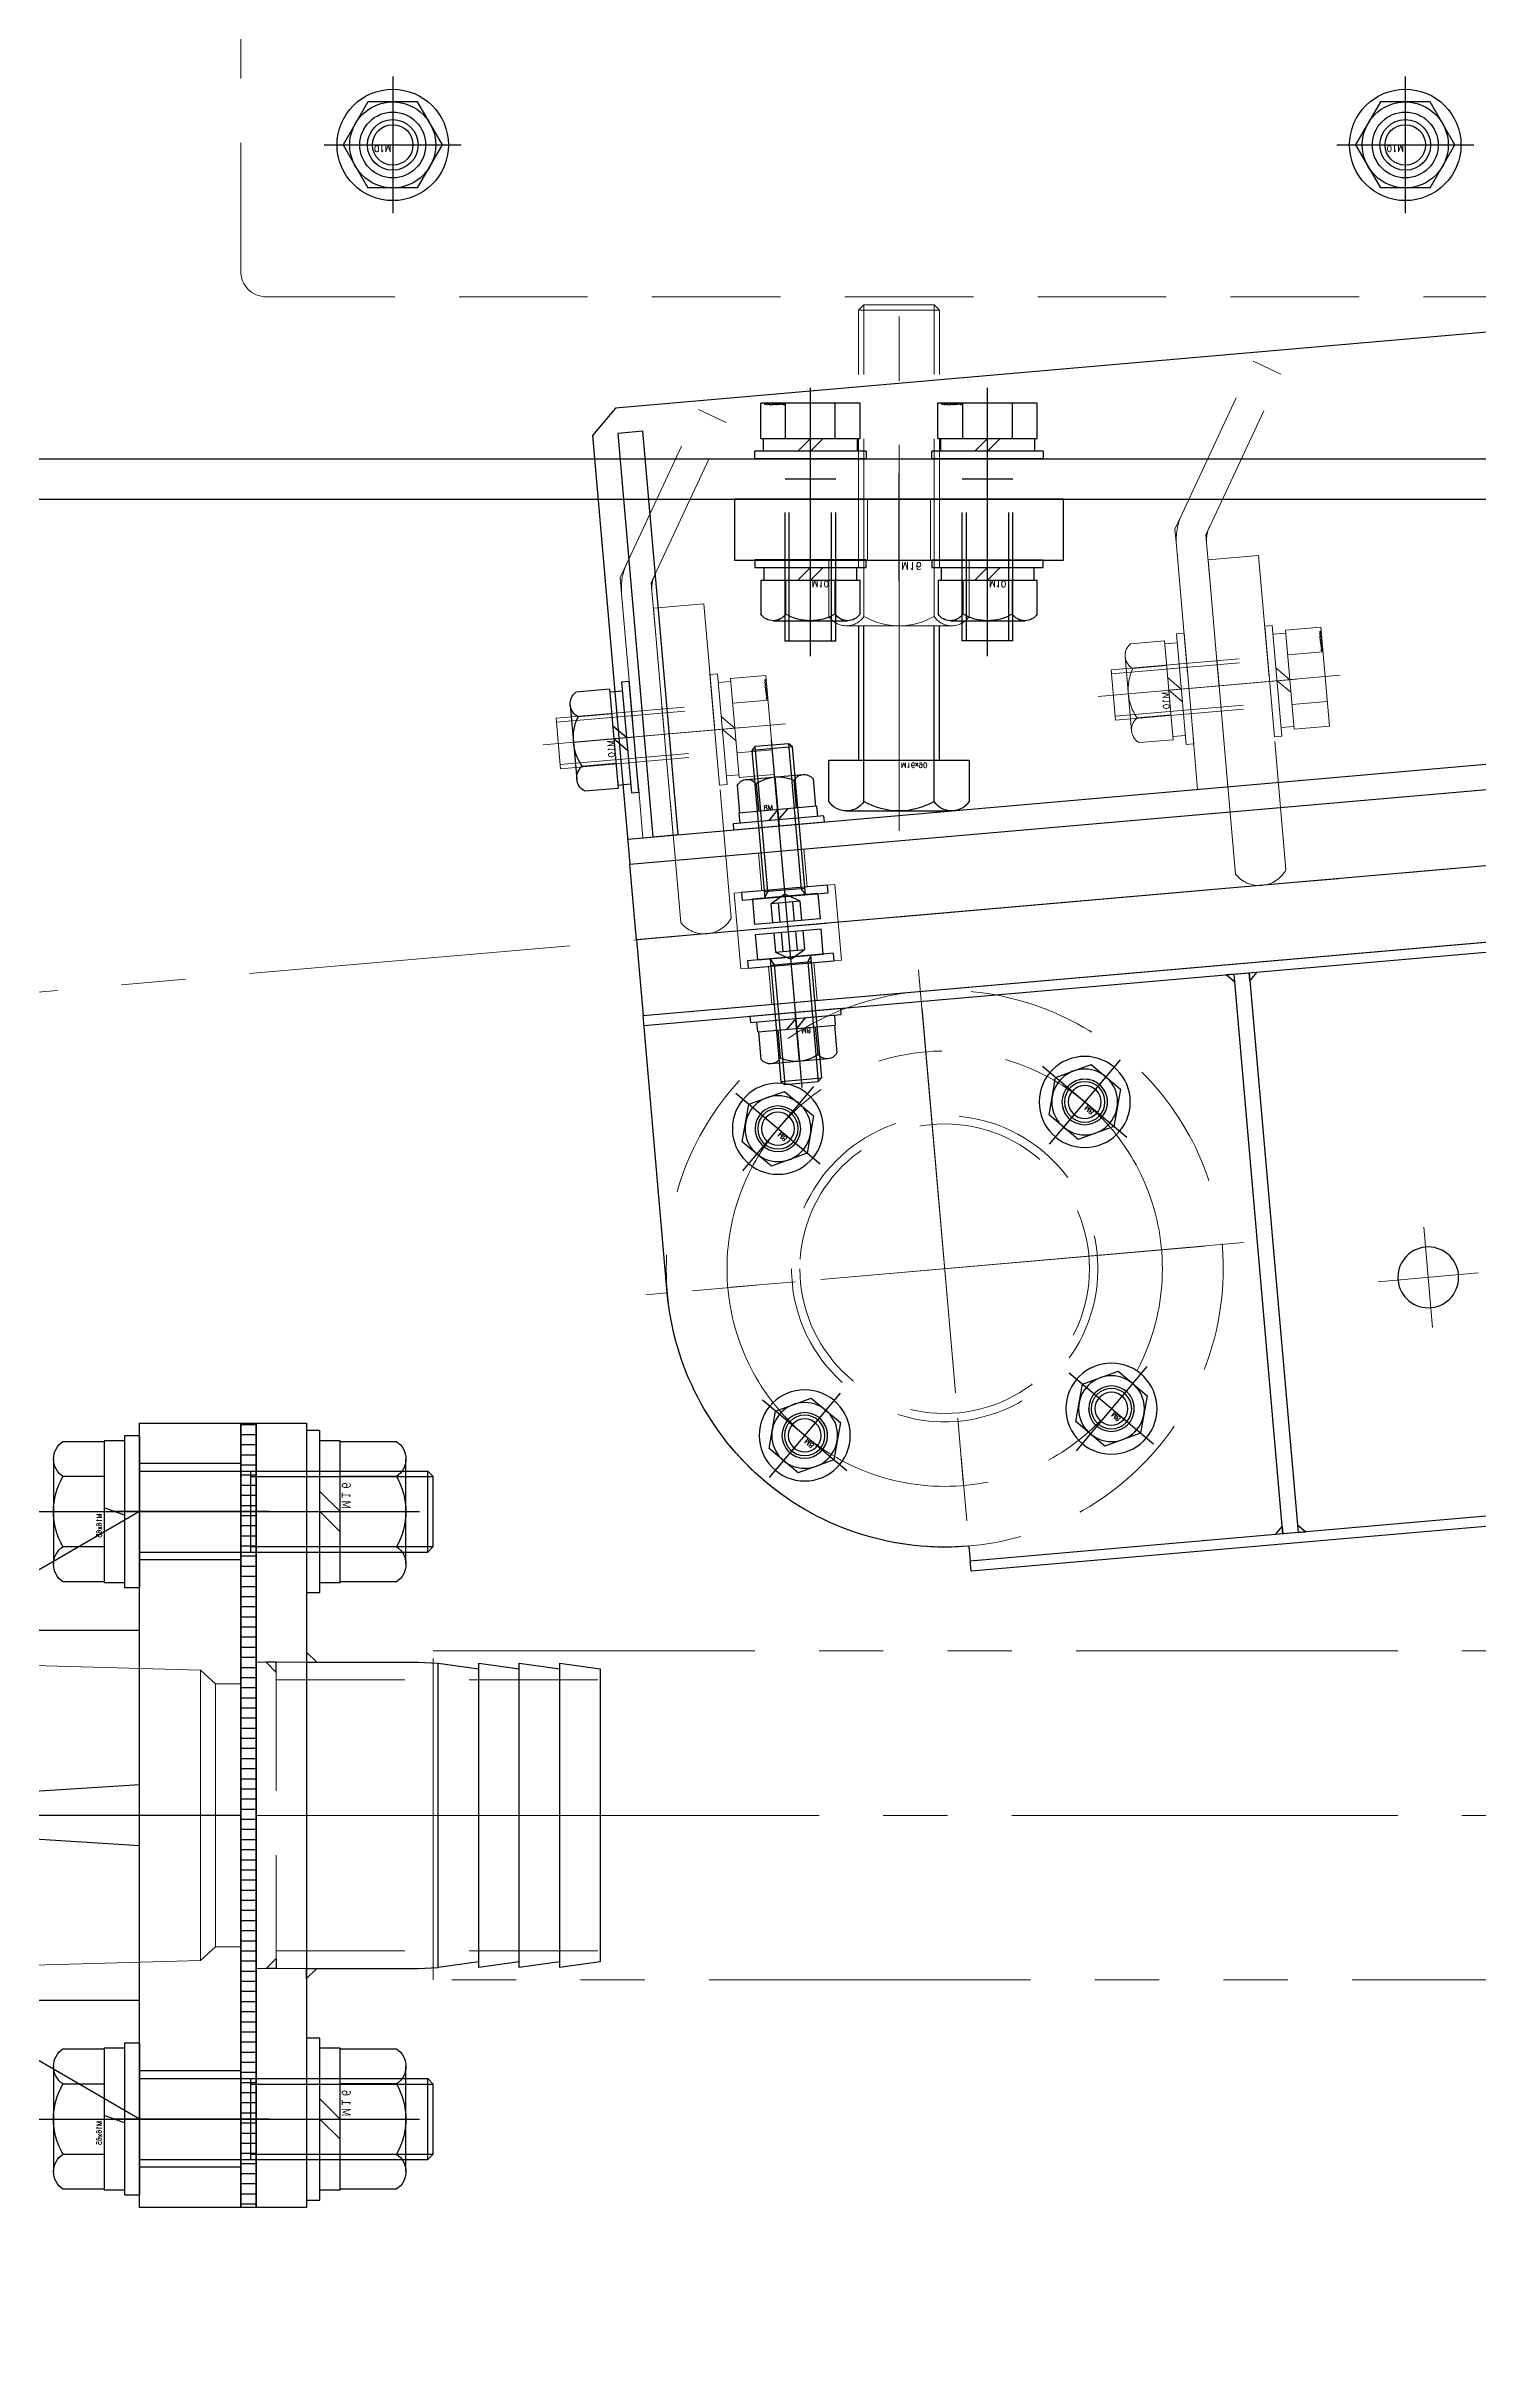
# Model space of a CAD drawing. Header units: millimetres. Extents: x -8731 to 85711, y -14522 to 31379.
# Drawn here: x 6672.2 to 6955.1, y 7393.4 to 7850.9 of the extents above; entities that cross this region are included whole.
import ezdxf
from ezdxf import colors
from ezdxf.entities.mleader import LeaderData, LeaderLine
from ezdxf.enums import TextEntityAlignment as Align
from ezdxf.math import Vec2, Vec3

# ---------------------------------------------------------------- set-up
doc = ezdxf.new("R2010")
doc.units = ezdxf.units.MM
doc.header["$LTSCALE"] = 4
for name, pattern in [('CENTER2', [28.575, 19.05, -3.175, 3.175, -3.175]), ('HIDDEN', [9.525, 6.35, -3.175]), ('PHANTOM2', [31.75, 15.875, -3.175, 3.175, -3.175, 3.175, -3.175])]:
    doc.linetypes.add(name, pattern=pattern)
for name, color, linetype, lineweight in [('04_HIDDEN', 2, 'HIDDEN', 13), ('05_CENTER', 4, 'CENTER2', 13), ('06_PHANTOM', 2, 'PHANTOM2', 13), ('08_DIM', 3, 'Continuous', 13)]:
    doc.layers.add(name, color=color, linetype=linetype, lineweight=lineweight)
doc.layers.add('10_DRAFT', color=8, linetype='Continuous', lineweight=0, plot=False)
doc.styles.add('KANJI0', font='txt.shx', dxfattribs={"width": 0.9, "height": 30, "bigfont": 'bigfont'})
doc.styles.add('KSS_TXT', font='txt.shx', dxfattribs={"bigfont": 'extfont2.shx'})
doc.styles.add('KSS_TXT_L', font='txt.shx', dxfattribs={"height": 9, "bigfont": 'extfont2.shx'})
doc.styles.get("Standard").update_dxf_attribs({"font": 'txt.shx', "bigfont": 'extfont2.shx'})

# ---------------------------------------------------------------- blocks, each defined once
blk = doc.blocks.new('A$C2A205131_1_1_1')
at = {"color": 0}
for p, q in [((1025, 18), (0, 18)), ((1030, 13), (1030, -176.27))]:
    blk.add_line(p, q, dxfattribs=at)
for centre in [(800, -12), (1000, -12)]:
    blk.add_circle(centre, 6.5, dxfattribs=at)
blk.add_arc((1025, 13), 5, 0, 90, dxfattribs=at)
at = {"layer": '05_CENTER'}
for p, q in [((800, -24.03), (800, 0.03)), ((1000, -24.03), (1000, 0.03)), ((812.03, -12), (787.97, -12)), ((1012.03, -12), (987.97, -12))]:
    blk.add_line(p, q, dxfattribs=at)
blk = doc.blocks.new('10b_2_1')
at = {"color": 0, "linetype": 'CENTER2'}
for p, q in [((0, -13.51), (0, 13.51)), ((13.51, 0), (-13.51, 0))]:
    blk.add_line(p, q, dxfattribs=at)
at = {"color": 0}
for p, q in [((-4.9, 8.49), (-9.8, 0)), ((-4.9, 8.49), (4.9, 8.49)), ((9.8, 0), (4.9, 8.49)), ((-9.8, 0), (-4.9, -8.49)), ((4.9, -8.49), (9.8, 0)), ((-4.9, -8.49), (4.9, -8.49))]:
    blk.add_line(p, q, dxfattribs=at)
for radius in [11, 8.49, 5, 4]:
    blk.add_circle((0, 0), radius, dxfattribs=at)
at = {"layer": '10_DRAFT', "style": 'KSS_TXT'}
blk.add_text('M10', height=1.25, dxfattribs=at).set_placement((0.26, 0.12))
blk = doc.blocks.new('A$C08C40B1A_1')
for p in [(-700, 0), (-500, 0)]:
    blk.add_blockref('10b_2_1', p)
at = {"layer": '04_HIDDEN'}
blk.add_blockref('A$C2A205131_1_1_1', (-1500, 12), dxfattribs=at)
blk = doc.blocks.new('A$C2B5B3F11_1_1_1')
at = {"color": 0}
blk.add_line((50, -192), (2550, -192), dxfattribs=at)
blk.add_lwpolyline([(50, -200), (2550, -200), (2550, -100), (50, -100)], close=True, dxfattribs=at)
for centre in [(1550, -130), (1750, -130)]:
    blk.add_circle(centre, 6.5, dxfattribs=at)
at = {"layer": '05_CENTER'}
for p, q in [((1550, -117.97), (1550, -142.03)), ((1750, -117.97), (1750, -142.03)), ((1537.97, -130), (1562.03, -130)), ((1737.97, -130), (1762.03, -130)), ((1632.5, -208.1), (1632.5, -183.9)), ((1667.5, -208.09), (1667.5, -183.9))]:
    blk.add_line(p, q, dxfattribs=at)
blk = doc.blocks.new('A$C630344D5_1_1_1')
at = {"color": 0}
blk.add_lwpolyline([(1160, 150.2), (280, 150.2, -0.037623), (275.52, 150.54), (28.38, 187.87, 1.096072), (6.32, -189.89), (309, -179.82, -0.030069), (312.61, -179.91), (1997.39, -326.79, 0.610481), (2025.81, -281.61), (1921.29, -105.09, -0.309422), (1923.51, -71.27), (2106.95, 162.34, 0.68117), (2034, 286.77), (1164.64, 150.56, -0.038872), (1160, 150.2)], format="xyb", dxfattribs=at)
blk = doc.blocks.new('A$C583B1D74_1_1_1')
at = {"color": 0}
for centre, radius in [((0, 0), 55), ((0, 43), 4.5), ((0, 0), 30.25), ((0, 0), 28.6), ((-43, 0), 4.5), ((43, 0), 4.5), ((0, -43), 4.5)]:
    blk.add_circle(centre, radius, dxfattribs=at)
at = {"layer": '05_CENTER'}
for p, q in [((0, 51.61), (0, 34.39)), ((41.88, -41.88), (-41.88, 41.88)), ((-41.88, -41.88), (41.88, 41.88)), ((51.61, 0), (34.39, 0)), ((-51.61, 0), (-34.39, 0)), ((0, -51.61), (0, -34.39))]:
    blk.add_line(p, q, dxfattribs=at)
blk.add_circle((0, 0), 43, dxfattribs=at)
blk = doc.blocks.new('A$C26F8307A_1_1_1')
at = {"color": 0}
blk.add_lwpolyline([(-650, 0), (50, 0), (50, -15), (-650, -15)], close=True, dxfattribs=at)
at = {"layer": '04_HIDDEN'}
for p, q in [((-624.5, -7.5), (-624.5, 0)), ((-615.5, -7.5), (-615.5, 0)), ((-630, -7.5), (-610, -7.5)), ((-630, -15), (-630, -7.5)), ((-610, -7.5), (-610, -15))]:
    blk.add_line(p, q, dxfattribs=at)
at = {"layer": '05_CENTER'}
blk.add_line((-620, -22.32), (-620, 6.98), dxfattribs=at)
blk = doc.blocks.new('A$C21297E54_1_1_1')
at = {"color": 0}
for p, q in [((520, 115), (-25, 115)), ((-25, 115), (-25, 113)), ((520, 113), (-25, 113)), ((-25, 110), (-25, 113)), ((-80, 55), (-80, 0)), ((-80, 2), (520, 2)), ((-80, 0), (520, 0))]:
    blk.add_line(p, q, dxfattribs=at)
at = {"color": 3}
for points in [[(37, 113), (35.5, 113), (35.5, 113), (37, 111.5)], [(40, 113), (41.5, 113), (41.5, 113), (40, 111.5)], [(37, 2), (35.5, 2), (35.5, 2), (37, 3.5)], [(40, 2), (41.5, 2), (41.5, 2), (40, 3.5)]]:
    blk.add_lwpolyline(points, close=True, dxfattribs=at)
at = {"color": 0}
blk.add_lwpolyline([(40, 113), (37, 113), (37, 2), (40, 2)], close=True, dxfattribs=at)
for centre, radius in [((-55.41, 85.41), 4.5), ((5.41, 85.41), 4.5), ((70, 65), 6), ((-55.41, 24.59), 4.5), ((5.41, 24.59), 4.5)]:
    blk.add_circle(centre, radius, dxfattribs=at)
blk.add_arc((-25, 55), 55, 90, 180.0003, dxfattribs=at)
at = {"layer": '05_CENTER'}
for p, q in [((-25, 3.39), (-25, 106.61)), ((-49.31, 79.31), (-61.5, 91.5)), ((-0.69, 79.31), (11.5, 91.5)), ((70, 55.07), (70, 74.93)), ((79.93, 65), (60.07, 65)), ((26.61, 55), (-76.61, 55)), ((-49.31, 30.69), (-61.5, 18.5)), ((-0.69, 30.69), (11.5, 18.5)), ((-50, -5.61), (-50, 7.61))]:
    blk.add_line(p, q, dxfattribs=at)
blk.add_circle((-25, 55), 43, dxfattribs=at)
blk = doc.blocks.new('8b_1_1_1')
at = {"color": 0, "linetype": 'CENTER2'}
for p, q in [((0, -10.87), (0, 10.87)), ((10.87, 0), (-10.87, 0))]:
    blk.add_line(p, q, dxfattribs=at)
at = {"color": 0}
for p, q in [((-3.75, 6.49), (-7.5, 0)), ((-3.75, 6.49), (-7.5, 0)), ((3.75, 6.49), (-3.75, 6.49)), ((3.75, 6.49), (-3.75, 6.49)), ((7.5, 0), (3.75, 6.49)), ((7.5, 0), (3.75, 6.49)), ((-7.5, 0), (-3.75, -6.49)), ((-7.5, 0), (-3.75, -6.49)), ((3.75, -6.49), (7.5, 0)), ((3.75, -6.49), (7.5, 0)), ((-3.75, -6.49), (3.75, -6.49)), ((-3.75, -6.49), (3.75, -6.49))]:
    blk.add_line(p, q, dxfattribs=at)
for radius in [9, 6.5, 4, 3.25]:
    blk.add_circle((0, 0), radius, dxfattribs=at)
at = {"layer": '10_DRAFT', "style": 'KSS_TXT'}
blk.add_text('M8', height=1, dxfattribs=at).set_placement((0.76, 0.14))
blk = doc.blocks.new('M8Nza_1_1_1')
at = {"color": 0}
for p, q in [((5.62, 9.7), (-5.63, 9.7)), ((-7.5, 8.69), (-7.5, 3.2)), ((-3.75, 3.2), (-3.75, 8.69)), ((3.75, 8.69), (3.75, 3.2)), ((7.5, 3.2), (7.5, 8.69)), ((-7.7, 3.2), (7.7, 3.2)), ((-7.7, 3.2), (-7.7, 1.2)), ((0, 1.2), (-2, 3.2)), ((0, 3.2), (2, 1.2)), ((7.7, 3.2), (7.7, 1.2))]:
    blk.add_line(p, q, dxfattribs=at)
at = {"color": 0, "linetype": 'CENTER2'}
blk.add_line((0, 9.7), (0, 0), dxfattribs=at)
at = {"color": 0}
blk.add_lwpolyline([(-9, 1.2), (9, 1.2), (9, 0), (-9, 0)], close=True, dxfattribs=at)
for centre, radius, start, end in [((-5.63, 7.45), 2.25, 33.626, 146.374), ((0, 2.2), 7.5, 60, 120), ((5.62, 7.45), 2.25, 33.626, 146.374)]:
    blk.add_arc(centre, radius, start, end, dxfattribs=at)
at = {"layer": '10_DRAFT', "style": 'KSS_TXT'}
blk.add_text('M8', height=1, dxfattribs=at).set_placement((0.87, 3.27))
blk = doc.blocks.new('CBS8-20b_1_1')
at = {"color": 0}
for p, q in [((0, 6.5), (-5, 6.5)), ((-5, 6.5), (-5, -6.5)), ((0, 6.5), (0, -6.5)), ((0, 4), (24.32, 4)), ((0.08, 4), (1.25, 3.32)), ((1.25, 4), (1.25, -4)), ((1.25, 3.32), (25, 3.32)), ((24.32, 4), (24.32, -4)), ((24.32, 4), (25, 3.32)), ((25, 3.32), (25, -3.32)), ((0, -4), (24.32, -4)), ((0.08, -4), (1.25, -3.32)), ((1.25, -3.32), (25, -3.32)), ((24.32, -4), (25, -3.32)), ((0, -6.5), (-5, -6.5))]:
    blk.add_line(p, q, dxfattribs=at)
at = {"color": 0, "linetype": 'CENTER2'}
blk.add_line((-6.47, 0), (25.92, 0), dxfattribs=at)
at = {"color": 0, "linetype": 'HIDDEN'}
for p, q in [((-5, 2.89), (-1.2, 2.89)), ((-5, 1.44), (-1.2, 1.44)), ((-1.2, 2.89), (-1.2, -2.89)), ((-1.2, 2.89), (0.47, 0)), ((0.47, 0), (-1.2, -2.89)), ((-5, -1.44), (-1.2, -1.44)), ((-5, -2.89), (-1.2, -2.89)), ((-0.37, -1.44), (-0.37, -1.44)), ((0.05, -0.72), (0.05, -0.72))]:
    blk.add_line(p, q, dxfattribs=at)
blk = doc.blocks.new('A$C2B9527C7_1_1')
at = {"color": 0}
blk.add_lwpolyline([(0, -8.5), (0, 8.5), (1.5, 8.5), (1.5, -8.5)], close=True, dxfattribs=at)
blk = doc.blocks.new('A$C2D9B734A_1_1')
at = {"color": 4}
for name in ['CBS8-20b_1_1', 'A$C2B9527C7_1_1']:
    blk.add_blockref(name, (-1.5, 0), dxfattribs=at)
blk = doc.blocks.new('A$C4B9B0C08_1_1')
for name, p in [('A$C21297E54_1_1_1', (-620, 15)), ('M8Nza_1_1_1', (-670, 17)), ('A$C26F8307A_1_1_1', (-50, 15))]:
    blk.add_blockref(name, p)
for name, p, rotation in [('8b_1_1_1', (-675.41, 100.41), 45.00000000000001), ('8b_1_1_1', (-614.59, 100.41), 45.00000000000001), ('8b_1_1_1', (-675.41, 39.59), 45.00000000000001), ('8b_1_1_1', (-614.59, 39.59), 45.00000000000001), ('A$C2D9B734A_1_1', (-670, 7.5), 90)]:
    blk.add_blockref(name, p, dxfattribs=dict(rotation=rotation))
at = {"layer": '04_HIDDEN', "rotation": 45.00000000000001}
blk.add_blockref('A$C583B1D74_1_1_1', (-645, 70), dxfattribs=at)
blk = doc.blocks.new('A$C1A3C2C0C_1_1_1')
at = {"color": 0, "linetype": 'CENTER2'}
blk.add_line((0, -34), (0, 14), dxfattribs=at)
at = {"color": 0}
for p, q in [((-9.81, 11), (9.81, 11)), ((-9.81, 4), (-9.81, 11)), ((-4.91, 4), (-4.91, 11)), ((4.91, 4), (4.91, 11)), ((9.81, 4), (9.81, 11)), ((-11, 1.5), (11, 1.5)), ((-11, 1.5), (-11, 0)), ((9.81, 4), (-9.81, 4)), ((-9.25, 4), (-9.25, 1.5)), ((0, 1.5), (-2.5, 4)), ((0, 4), (2.5, 1.5)), ((9.25, 1.5), (9.25, 4)), ((11, 0), (11, 1.5)), ((-11, 0), (11, 0))]:
    blk.add_line(p, q, dxfattribs=at)
at = {"color": 0, "linetype": 'HIDDEN'}
for p, q in [((-5, -31), (-5, 0)), ((-4.19, -31), (-4.19, 0)), ((4.19, -31), (4.19, 0)), ((5, -31), (5, 0)), ((-5, -31), (5, -31))]:
    blk.add_line(p, q, dxfattribs=at)
at = {"layer": '10_DRAFT', "style": 'KSS_TXT_L'}
blk.add_text('BT-M10x35L,SW,PW', height=0.3, dxfattribs=at).set_placement((5.1, 10.66))
blk = doc.blocks.new('A$C282E06AB_1_1_1')
at = {"color": 0}
blk.add_lwpolyline([(0, 37.32), (0, -24.99), (-10, -24.99), (-10, 37.32)], dxfattribs=at)
blk.add_arc((-5, 34.01), 6, 33.5577, 146.4458, dxfattribs=at)
at = {"layer": '05_CENTER'}
blk.add_line((-15.14, 0), (5.31, 0), dxfattribs=at)
blk = doc.blocks.new('M10Nza_1_1_1')
at = {"color": 0}
for p, q in [((-9.8, 4), (-9.8, 10.69)), ((-7.35, 12), (7.35, 12)), ((-4.9, 4), (-4.9, 10.69)), ((4.9, 10.69), (4.9, 4)), ((9.8, 10.69), (9.8, 4)), ((-9.8, 4), (9.8, 4)), ((-9.2, 1.5), (-9.2, 4)), ((0, 1.5), (-2.5, 4)), ((0, 4), (2.5, 1.5)), ((9.2, 4), (9.2, 1.5))]:
    blk.add_line(p, q, dxfattribs=at)
at = {"color": 0, "linetype": 'CENTER2'}
blk.add_line((0, 12), (0, 0), dxfattribs=at)
at = {"color": 0}
blk.add_lwpolyline([(-11, 1.5), (11, 1.5), (11, 0), (-11, 0)], close=True, dxfattribs=at)
for centre, radius, start, end in [((-7.35, 9.06), 2.94, 33.626, 146.374), ((0, 2.2), 9.8, 60, 120), ((7.35, 9.06), 2.94, 33.626, 146.374)]:
    blk.add_arc(centre, radius, start, end, dxfattribs=at)
at = {"layer": '10_DRAFT', "style": 'KSS_TXT'}
blk.add_text('M10', height=1.25, dxfattribs=at).set_placement((0.26, 4.12))
blk = doc.blocks.new('A$C64733929_1_1_1')
at = {"color": 0}
blk.add_lwpolyline([(-850, 0), (-150, 0), (-150, 15), (-850, 15)], close=True, dxfattribs=at)
at = {"layer": '04_HIDDEN'}
for p, q in [((-830, 15), (-830, 7.5)), ((-810, 7.5), (-810, 15)), ((-830, 7.5), (-810, 7.5)), ((-824.5, 7.5), (-824.5, 0)), ((-815.5, 7.5), (-815.5, 0))]:
    blk.add_line(p, q, dxfattribs=at)
at = {"layer": '05_CENTER'}
blk.add_line((-820, 22.32), (-820, -6.98), dxfattribs=at)
blk = doc.blocks.new('A$C73D8729C_1_1_1')
at = {"color": 0}
blk.add_line((-100, -5), (500, -5), dxfattribs=at)
for points in [[(-100, 0), (500, 0), (500, -90), (-95, -90), (-100, -85)], [(-95, -5), (-90, -5), (-90, -85), (-95, -85)]]:
    blk.add_lwpolyline(points, close=True, dxfattribs=at)
at = {"layer": '04_HIDDEN'}
for p, q in [((-97, -53.39), (-97, -5)), ((-97, -5), (-91, -5)), ((-91, -5), (-91, -53.39)), ((13, -5), (19, -5)), ((13, -53.39), (13, -5)), ((19, -5), (19, -53.39)), ((-95.39, -59.39), (-78.7, -88.31)), ((-90.2, -56.39), (-73.5, -85.31)), ((14.61, -59.39), (31.3, -88.31)), ((19.8, -56.39), (36.5, -85.31)), ((-78.7, -88.31), (-73.5, -85.31)), ((31.3, -88.31), (36.5, -85.31))]:
    blk.add_line(p, q, dxfattribs=at)
for centre, radius in [((-85, -53.39), 12), ((-85, -53.39), 6), ((25, -53.39), 12), ((25, -53.39), 6)]:
    blk.add_arc(centre, radius, 179.9996, 210, dxfattribs=at)
at = {"layer": '05_CENTER'}
for p, q in [((-70, 5.87), (-70, -10.86)), ((-101.16, -25), (-87.07, -25)), ((8.84, -25), (22.93, -25))]:
    blk.add_line(p, q, dxfattribs=at)
at = {"layer": '10_DRAFT'}
for p, q in [((-97, -56.61), (-97, -53.39)), ((-91, -55), (-91, -53.39)), ((13, -56.61), (13, -53.39)), ((19, -55), (19, -53.39)), ((-95.39, -59.39), (-97, -56.61)), ((-90.2, -56.39), (-91, -55)), ((14.61, -59.39), (13, -56.61)), ((19.8, -56.39), (19, -55))]:
    blk.add_line(p, q, dxfattribs=at)
blk = doc.blocks.new('CBSST8-30a_1_1')
at = {"color": 0}
for p, q in [((0, 6.5), (-5, 6.5)), ((-5, 6.5), (-5, -6.5)), ((0, 6.5), (0, -6.5)), ((0, 4), (29.32, 4)), ((0.08, 4), (1.25, 3.32)), ((1.25, 4), (1.25, -4)), ((1.25, 3.32), (30, 3.32)), ((29.32, 4), (29.32, -4)), ((29.32, 4), (30, 3.32)), ((30, 3.32), (30, -3.32)), ((0, -4), (29.32, -4)), ((0.08, -4), (1.25, -3.32)), ((1.25, -3.32), (30, -3.32)), ((29.32, -4), (30, -3.32)), ((0, -6.5), (-5, -6.5))]:
    blk.add_line(p, q, dxfattribs=at)
at = {"color": 0, "linetype": 'CENTER2'}
blk.add_line((-6.47, 0), (30.92, 0), dxfattribs=at)
at = {"color": 0, "linetype": 'HIDDEN'}
for p, q in [((-5, 2.89), (-1.2, 2.89)), ((-5, 1.44), (-1.2, 1.44)), ((-1.2, 2.89), (-1.2, -2.89)), ((-1.2, 2.89), (0.47, 0)), ((0.47, 0), (-1.2, -2.89)), ((-5, -1.44), (-1.2, -1.44)), ((-5, -2.89), (-1.2, -2.89)), ((-0.37, -1.44), (-0.37, -1.44)), ((0.05, -0.72), (0.05, -0.72))]:
    blk.add_line(p, q, dxfattribs=at)
blk = doc.blocks.new('A$C2CD0138C_1_1')
at = {"color": 4}
for name in ['CBSST8-30a_1_1', 'A$C2B9527C7_1_1']:
    blk.add_blockref(name, (-1.5, 0), dxfattribs=at)
blk = doc.blocks.new('A$C51047067_1_1')
for name, p in [('A$C64733929_1_1_1', (150, -15)), ('A$C73D8729C_1_1_1', (-600, -15))]:
    blk.add_blockref(name, p)
for name, p, rotation in [('A$C2CD0138C_1_1', (-670, -7.5), 270), ('M8Nza_1_1_1', (-670, -20), 179.9999999999999), ('M10Nza_1_1_1', (-697, -40), 90)]:
    blk.add_blockref(name, p, dxfattribs=dict(rotation=rotation))
at = {"layer": '04_HIDDEN'}
for name, p, rotation in [('A$C282E06AB_1_1_1', (-681, -40), 359.999280430585), ('A$C282E06AB_1_1_1', (-571, -40), 359.999280430585), ('A$C1A3C2C0C_1_1_1', (-681, -40), 270.0003597847073), ('A$C1A3C2C0C_1_1_1', (-571, -40), 270.0003597847073), ('M10Nza_1_1_1', (-587, -40), 90)]:
    blk.add_blockref(name, p, dxfattribs=dict(at, rotation=rotation))
blk = doc.blocks.new('A$C3D81658F_1_1_1')
at = {"color": 0, "linetype": 'CENTER2'}
blk.add_line((0, -39), (0, 14), dxfattribs=at)
at = {"color": 0}
for p, q in [((-9.81, 11), (9.81, 11)), ((-9.81, 4), (-9.81, 11)), ((-4.91, 4), (-4.91, 11)), ((4.91, 4), (4.91, 11)), ((9.81, 4), (9.81, 11)), ((-11, 1.5), (11, 1.5)), ((-11, 1.5), (-11, 0)), ((-11, 0), (11, 0)), ((9.81, 4), (-9.81, 4)), ((-9.25, 4), (-9.25, 1.5)), ((0, 1.5), (-2.5, 4)), ((0, 4), (2.5, 1.5)), ((9.25, 1.5), (9.25, 4)), ((11, 0), (11, 1.5))]:
    blk.add_line(p, q, dxfattribs=at)
at = {"color": 0, "linetype": 'HIDDEN'}
for p, q in [((-5, -36), (-5, 0)), ((5, -36), (5, 0)), ((-5, -4), (5, -4)), ((-4.19, -36), (-4.19, -4)), ((4.19, -36), (4.19, -4)), ((-5, -36), (5, -36))]:
    blk.add_line(p, q, dxfattribs=at)
at = {"layer": '10_DRAFT', "style": 'KSS_TXT_L'}
blk.add_text('BT-M10x40L,SW,PW', height=0.3, dxfattribs=at).set_placement((5.14, 10.66))
blk = doc.blocks.new('M16Nu_1_1_1')
at = {"color": 0}
for p, q in [((-13.85, 11.14), (-13.85, 0)), ((-10.39, 13), (10.39, 13)), ((-6.92, 0), (-6.92, 11.14)), ((6.93, 11.14), (6.93, 0)), ((13.85, 0), (13.85, 11.14)), ((-13.85, 0), (13.85, 0))]:
    blk.add_line(p, q, dxfattribs=at)
at = {"color": 0, "linetype": 'CENTER2'}
blk.add_line((0, 0), (0, 13), dxfattribs=at)
at = {"color": 0}
for centre, radius, start, end in [((-10.39, 8.84), 4.16, 33.626, 146.374), ((0, -0.85), 13.85, 60, 120), ((10.39, 8.84), 4.16, 33.626, 146.374)]:
    blk.add_arc(centre, radius, start, end, dxfattribs=at)
at = {"layer": '10_DRAFT', "style": 'KANJI0'}
blk.add_text('M16', height=1.5, dxfattribs=at).set_placement((0.41, 0.45))
blk = doc.blocks.new('A$C7FD24E4C_1_1')
at = {"color": 0, "linetype": 'CENTER2'}
blk.add_line((0, 13.91), (0, -63), dxfattribs=at)
at = {"color": 0}
for p, q in [((-10.39, 10), (10.39, 10)), ((-13.85, 8.14), (-13.85, 0)), ((-6.92, 0), (-6.92, 8.14)), ((6.93, 8.14), (6.93, 0)), ((13.85, 0), (13.85, 8.14)), ((-13.85, 0), (13.85, 0)), ((-8, 0), (-8, -58.92)), ((-6.92, 0), (-6.92, -60)), ((6.92, 0), (6.92, -60)), ((8, 0), (8, -58.92)), ((8, -58.92), (-8, -58.92)), ((-8, -58.92), (-6.92, -60)), ((8, -58.92), (6.92, -60)), ((6.92, -60), (-6.92, -60))]:
    blk.add_line(p, q, dxfattribs=at)
for centre, radius, start, end in [((-10.39, 5.84), 4.16, 33.626, 146.374), ((0, -3.85), 13.85, 60, 120), ((10.39, 5.84), 4.16, 33.626, 146.374)]:
    blk.add_arc(centre, radius, start, end, dxfattribs=at)
at = {"layer": '10_DRAFT', "style": 'KSS_TXT'}
blk.add_text('M16x60', height=1, dxfattribs=at).set_placement((0.41, 0.48))
blk = doc.blocks.new('A$C5D70012F_1_1')
at = {"color": 0}
blk.add_lwpolyline([(15, 0), (-50, 0), (-50, 12), (15, 12)], close=True, dxfattribs=at)
at = {"layer": '04_HIDDEN'}
for p, q in [((-25.5, 12), (-25.5, 0)), ((-23.75, 0), (-23.75, 12)), ((-11.25, 12), (-11.25, 0)), ((-9.5, 0), (-9.5, 12))]:
    blk.add_line(p, q, dxfattribs=at)
at = {"layer": '05_CENTER'}
for p, q in [((-35, 19.54), (-35, -7.54)), ((0, 19.54), (0, -7.54)), ((-17.5, -5.07), (-17.5, 16.12))]:
    blk.add_line(p, q, dxfattribs=at)
blk = doc.blocks.new('A$C11610B8F_1_1')
at = {"color": 0, "linetype": 'CENTER2'}
blk.add_line((0, 13.91), (0, -93), dxfattribs=at)
at = {"color": 0}
for p, q in [((-10.39, 10), (10.39, 10)), ((-13.85, 8.14), (-13.85, 0)), ((-6.92, 0), (-6.92, 8.14)), ((6.93, 8.14), (6.93, 0)), ((13.85, 0), (13.85, 8.14)), ((-13.85, 0), (13.85, 0)), ((-8, 0), (-8, -88.92)), ((-6.92, 0), (-6.92, -90)), ((6.92, 0), (6.92, -90)), ((8, 0), (8, -88.92)), ((8, -88.92), (-8, -88.92)), ((-8, -88.92), (-6.92, -90)), ((6.92, -90), (-6.92, -90)), ((8, -88.92), (6.92, -90))]:
    blk.add_line(p, q, dxfattribs=at)
for centre, radius, start, end in [((-10.39, 5.84), 4.16, 33.626, 146.374), ((0, -3.85), 13.85, 60, 120), ((10.39, 5.84), 4.16, 33.626, 146.374)]:
    blk.add_arc(centre, radius, start, end, dxfattribs=at)
at = {"layer": '10_DRAFT', "style": 'KSS_TXT'}
blk.add_text('M16x90', height=1, dxfattribs=at).set_placement((0.41, 0.48))
blk = doc.blocks.new('A$C7946651B_1_1')
for p, q in [((-523.82, 14.2), (-503.13, 16.08)), ((-506.41, 13.92), (-503.28, -20.65)), ((-498.78, 6.43), (-499.52, 14.54)), ((-527.1, 12.04), (-526.37, 3.92)), ((-520.21, 12.66), (-517.07, -21.9)), ((-526.37, 3.92), (-498.78, 6.43)), ((-504.61, 5.9), (-502.2, -20.55)), ((-518.14, -22), (-520.54, 4.45))]:
    blk.add_line(p, q)
for centre, radius, start, end in [((-523.45, 10.06), 4.16, 38.8066, 151.5727), ((-512.23, 1.35), 13.85, 65.1928, 125.1998), ((-502.76, 11.94), 4.16, 38.8204, 151.5684)]:
    blk.add_arc(centre, radius, start, end)
for name, p, rotation in [('A$C3D81658F_1_1_1', (-71.48, -14.53), 185.194428369715), ('A$C3D81658F_1_1_1', (-106.33, -17.7), 185.194428369715), ('M10Nza_1_1_1', (-73.29, 5.39), 5.194428369715259), ('A$C5D70012F_1_1', (-72.2, -6.56), 5.194428369715259), ('M10Nza_1_1_1', (-108.14, 2.22), 5.194428369715259), ('A$C3D81658F_1_1_1', (-489.75, -52.56), 185.194428369715), ('A$C3D81658F_1_1_1', (-524.61, -55.72), 185.194428369715), ('M10Nza_1_1_1', (-526.42, -35.81), 5.194428369715259), ('M10Nza_1_1_1', (-491.56, -32.64), 5.194428369715259), ('A$C5D70012F_1_1', (-490.48, -44.59), 5.194428369715259)]:
    blk.add_blockref(name, p, dxfattribs=dict(rotation=rotation))
at = {"layer": '04_HIDDEN'}
for name, p, rotation in [('A$C11610B8F_1_1', (-512.57, 5.18), 5.194428369715565), ('A$C7FD24E4C_1_1', (-86.3, -44.77), 185.1944283697152), ('M16Nu_1_1_1', (-89.63, -8.15), 185.1944283697152), ('M16Nu_1_1_1', (-508.99, -34.22), 5.194428369715259)]:
    blk.add_blockref(name, p, dxfattribs=dict(at, rotation=rotation))
blk = doc.blocks.new('A$C73951639_1_1_1')
at = {"color": 0}
for p, q in [((10, -30.25), (10, 30.25)), ((10, 30.25), (32, 30.25)), ((32, 30.25), (36, 30.05)), ((44, 28.95), (36, 30.05)), ((36, 30.05), (36, -30.05)), ((52, 28.95), (44, 30.05)), ((44, 30.05), (44, -30.05)), ((60, 28.95), (52, 30.05)), ((52, 30.05), (52, -30.05)), ((68, 28.95), (60, 30.05)), ((60, 30.05), (60, -30.05)), ((68, -28.95), (68, 28.95)), ((10, -30.25), (32, -30.25)), ((32, -30.25), (36, -30.05)), ((36, -30.05), (44, -28.95)), ((44, -30.05), (52, -28.95)), ((52, -30.05), (60, -28.95)), ((60, -30.05), (68, -28.95))]:
    blk.add_line(p, q, dxfattribs=at)
blk.add_lwpolyline([(10, 77.5), (0, 77.5), (0, -77.5), (10, -77.5)], close=True, dxfattribs=at)
at = {"color": 3}
for points in [[(10, 30.25), (12, 30.25), (10, 32.25), (10, 32.25)], [(4, 30.25), (2, 30.25), (4, 28.25), (4, 28.25)], [(4, -30.25), (2, -30.25), (4, -28.25), (4, -28.25)], [(10, -30.25), (12, -30.25), (10, -32.25), (10, -32.25)]]:
    blk.add_lwpolyline(points, close=True, dxfattribs=at)
at = {"layer": '04_HIDDEN'}
for p, q in [((10, 30.25), (0, 30.25)), ((4, -30.25), (4, 30.25)), ((4, 26.75), (68, 26.75)), ((4, -26.75), (68, -26.75)), ((10, -30.25), (0, -30.25))]:
    blk.add_line(p, q, dxfattribs=at)
at = {"layer": '05_CENTER'}
for p, q in [((-8.05, 60), (18.04, 60)), ((0, 0), (72.72, 0)), ((68, 0), (10, 0)), ((-8.05, -60), (18.04, -60))]:
    blk.add_line(p, q, dxfattribs=at)
blk = doc.blocks.new('A$C4CA70B29_1_1_1')
h = blk.add_hatch()
h.set_pattern_fill('_USER', color=3, scale=2, pattern_type=0)
h.set_pattern_definition([(0, (-6784.6076, -8968.539), (0, 2), [])])
h.paths.add_polyline_path([(0, 77.5), (-3, 77.5), (-3, -77.5), (0, -77.5)])
at = {"color": 3}
blk.add_lwpolyline([(0, 77.5), (-3, 77.5), (-3, -77.5), (0, -77.5)], close=True, dxfattribs=at)
blk = doc.blocks.new('M16Nza_1_1_1')
at = {"color": 0}
for p, q in [((-10.39, 19.6), (10.39, 19.6)), ((-13.85, 17.74), (-13.85, 6.6)), ((-6.92, 6.6), (-6.92, 17.74)), ((6.93, 17.74), (6.93, 6.6)), ((13.85, 6.6), (13.85, 17.74)), ((-14, 2.6), (-14, 6.6)), ((-14, 6.6), (14, 6.6)), ((-4, 6.6), (0, 2.6)), ((0, 6.6), (4, 2.6)), ((14, 6.6), (14, 2.6))]:
    blk.add_line(p, q, dxfattribs=at)
at = {"color": 0, "linetype": 'CENTER2'}
blk.add_line((0, 0), (0, 19.6), dxfattribs=at)
at = {"color": 0}
blk.add_lwpolyline([(-16, 2.6), (16, 2.6), (16, 0), (-16, 0)], close=True, dxfattribs=at)
for centre, radius, start, end in [((-10.39, 15.44), 4.16, 33.626, 146.374), ((0, 5.75), 13.85, 60, 120), ((10.39, 15.44), 4.16, 33.626, 146.374)]:
    blk.add_arc(centre, radius, start, end, dxfattribs=at)
at = {"layer": '10_DRAFT', "style": 'KANJI0', "width": 0.82}
blk.add_text('Ｍ１６', height=1.714, dxfattribs=at).set_placement((0.41, 6.78))
blk = doc.blocks.new('A$C598F6B99_1_1')
at = {"color": 0, "linetype": 'CENTER2'}
blk.add_line((0, 20.91), (0, -61), dxfattribs=at)
at = {"color": 0}
for p, q in [((-13.85, 15.14), (-13.85, 7)), ((-10.39, 17), (10.39, 17)), ((-6.92, 7), (-6.92, 15.14)), ((6.92, 15.14), (6.92, 7)), ((13.85, 7), (13.85, 15.14)), ((-14, 3), (-14, 7)), ((-14, 7), (14, 7)), ((0.73, 3), (-0.73, 7)), ((14, 7), (14, 3)), ((-15, 0), (-15, 3)), ((-15, 3), (15, 3)), ((-15, 0), (15, 0)), ((-8, 0), (-8, -56.92)), ((8, 0), (8, -56.92)), ((15, 3), (15, 0)), ((8, -22), (-8, -22)), ((-6.92, -22), (-6.92, -58)), ((6.92, -22), (6.92, -58)), ((8, -56.92), (-8, -56.92)), ((-8, -56.92), (-6.92, -58)), ((6.92, -58), (-6.92, -58)), ((8, -56.92), (6.92, -58))]:
    blk.add_line(p, q, dxfattribs=at)
for centre, radius, start, end in [((-10.39, 12.84), 4.16, 33.626, 146.374), ((0, 3.15), 13.85, 60, 120), ((10.39, 12.84), 4.16, 33.626, 146.374)]:
    blk.add_arc(centre, radius, start, end, dxfattribs=at)
at = {"layer": '10_DRAFT', "style": 'KANJI0', "width": 0.82}
blk.add_text('M16x65', height=1, dxfattribs=at).set_placement((0.41, 7.48))
blk = doc.blocks.new('TSフランジ-JIS10K-50mmb_1')
at = {"color": 0}
for p, q in [((-36.5, 71), (36.5, 71)), ((-36.5, 20), (-36.5, 71)), ((36.5, 71), (36.5, 20)), ((-60, 20), (-36.5, 60.7)), ((-6, 20), (-3.5, 60.7)), ((3.5, 60.7), (-3.5, 60.7)), ((6, 20), (3.5, 60.7)), ((60, 20), (36.5, 60.7)), ((77.5, 20), (-77.5, 20)), ((-77.5, 20), (-77.5, 0)), ((77.5, 0), (77.5, 20)), ((-77.5, 0), (77.5, 0))]:
    blk.add_line(p, q, dxfattribs=at)
at = {"color": 0, "linetype": 'CENTER2'}
for p, q in [((0, 0), (0, 71)), ((-60, -5.65), (-60, 25.28)), ((60, -5.65), (60, 25.28))]:
    blk.add_line(p, q, dxfattribs=at)
at = {"color": 0, "linetype": 'HIDDEN'}
for p, q in [((-69.5, 0), (-69.5, 20)), ((-50.5, 0), (-50.5, 20)), ((50.5, 0), (50.5, 20)), ((69.5, 0), (69.5, 20))]:
    blk.add_line(p, q, dxfattribs=at)
at = {"layer": '10_DRAFT'}
for p, q in [((-30.4, 71), (-28.7, 8)), ((30.4, 71), (28.7, 8)), ((-28.7, 8), (28.7, 8)), ((-28.7, 8), (-26, 5)), ((-26, 5), (-26, 0)), ((-26, 5), (26, 5)), ((28.7, 8), (26, 5)), ((26, 5), (26, 0))]:
    blk.add_line(p, q, dxfattribs=at)
blk = doc.blocks.new('A$C3D25287D_1_1_1')
for p, q in [((0, 30), (81.5, 30)), ((0, -30), (81.5, -30))]:
    blk.add_line(p, q)
at = {"layer": '05_CENTER'}
blk.add_line((0, 0), (136.5, 0), dxfattribs=at)
at = {"color": 4, "rotation": 90}
blk.add_blockref('TSフランジ-JIS10K-50mmb_1', (152.5, 0), dxfattribs=at)
for name, p, rotation in [('A$C598F6B99_1_1', (132.5, 60), 90), ('M16Nza_1_1_1', (165.5, 60), 270), ('A$C598F6B99_1_1', (132.5, -60), 90), ('M16Nza_1_1_1', (165.5, -60), 270)]:
    blk.add_blockref(name, p, dxfattribs=dict(rotation=rotation))
for name in ['A$C73951639_1_1_1', 'A$C4CA70B29_1_1_1']:
    blk.add_blockref(name, (155.5, 0))
blk = doc.blocks.new('A$C477B12E1_1_1_1')
at = {"xscale": -1}
blk.add_blockref('A$C3D25287D_1_1_1', (-217.5, -30), dxfattribs=at)
blk = doc.blocks.new('AM_BALLOON1')
at = {"transparency": 16777216}
blk.add_circle((0, 0), 5, dxfattribs=at)
blk.add_attdef('B_NUMBER', text='', height=3, dxfattribs=at).set_placement((0, 0), align=Align.MIDDLE_CENTER)
blk = doc.blocks.new('_OPEN')
at = {"color": 0, "linetype": 'ByBlock'}
for p, q in [((-1, 0.167), (0, 0)), ((0, 0), (-1, -0.167)), ((0, 0), (-1, 0))]:
    blk.add_line(p, q, dxfattribs=at)

msp = doc.modelspace()

# ---------------------------------------------------------------- linework, layer by layer
at = {"layer": '05_CENTER'}
msp.add_line((6748.62261, 7501.36791), (6993.62261, 7501.36791), dxfattribs=at)
at = {"layer": '06_PHANTOM'}
msp.add_lwpolyline([(6748.62261, 7533.86791), (6993.62261, 7533.86791), (6993.62261, 7468.86791), (6748.62261, 7468.86791)], close=True, dxfattribs=at)

# ---------------------------------------------------------------- block references
at = {"rotation": 180}
for name, p in [('A$C08C40B1A_1', (6240.6226, 7831.36791)), ('A$C477B12E1_1_1_1', (6340.62261, 7471.36791))]:
    msp.add_blockref(name, p, dxfattribs=at)
msp.add_blockref('A$C2B5B3F11_1_1_1', (5190.6226, 7961.36791))
at = {"xscale": -1}
for name, p, rotation in [('A$C7946651B_1_1', (7350.62409, 7761.36791), 185.1944283697153), ('A$C51047067_1_1', (7486.13312, 7735.1139), 184.9822464020458), ('A$C4B9B0C08_1_1', (7486.13312, 7735.1139), 184.9822464020457)]:
    msp.add_blockref(name, p, dxfattribs=dict(at, rotation=rotation))
at = {"layer": '06_PHANTOM', "color": 6, "xscale": -1, "rotation": 180}
msp.add_blockref('A$C630344D5_1_1_1', (5640.6226, 7421.56791), dxfattribs=at)

# ---------------------------------------------------------------- leaders
at = {"layer": '08_DIM'}
ml = msp.add_multileader_block('Standard', dxfattribs=at)
ml.set_content('AM_BALLOON1', color=256, scale=15)
ml.set_attribute('B_NUMBER', 'AF', width=0)
ml.set_leader_properties(color=256, linetype='ByLayer', lineweight=-1)
ml.set_arrow_properties(name='OPEN')
ml.build(insert=Vec2(0, 0))
ml.multileader.update_dxf_attribs({"leader_type": 0, "has_dogleg": 0, "text_right_attachment_type": 6, "dogleg_length": 0, "arrow_head_size": 30, "scale": 15, "block_connection_type": 1})
ctx = ml.context
ctx.base_point, ctx.scale, ctx.char_height, ctx.arrow_head_size, ctx.landing_gap_size, ctx.plane_origin = Vec3(8262.14661, 16915.24927), 15, 60, 30, 30, Vec3(8262.14661, 16915.24927)
ctx.right_attachment, ctx.attachment_type = 6, 1
notes = []
notes.append((ctx, [(0, (0, 0, 0), (0, 0), (1, 0), 1, [])]))
ctx.block.insert = Vec3(8262.14661, 16915.24927)
ml = msp.add_multileader_block('Standard', dxfattribs=at)
ml.set_content('AM_BALLOON1', color=256, scale=15)
ml.set_attribute('B_NUMBER', 'AO', width=0)
ml.set_leader_properties(color=256, linetype='ByLayer', lineweight=-1)
ml.set_arrow_properties(name='OPEN')
ml.build(insert=Vec2(0, 0))
ml.multileader.update_dxf_attribs({"leader_type": 0, "has_dogleg": 0, "text_right_attachment_type": 6, "dogleg_length": 0, "arrow_head_size": 30, "scale": 15, "block_connection_type": 1})
ctx = ml.context
ctx.base_point, ctx.scale, ctx.char_height, ctx.arrow_head_size, ctx.landing_gap_size, ctx.plane_origin = Vec3(11532.59715, 15665.61266), 15, 60, 30, 30, Vec3(11532.59715, 15665.61266)
ctx.right_attachment, ctx.attachment_type = 6, 1
notes.append((ctx, [(0, (0, 0, 0), (0, 0), (1, 0), 1, [])]))
ctx.block.insert = Vec3(11532.59715, 15665.61266)
ml = msp.add_multileader_block('Standard', dxfattribs=at)
ml.set_content('AM_BALLOON1', color=256, scale=15)
ml.set_attribute('B_NUMBER', 'D', width=0)
ml.set_leader_properties(color=256, linetype='ByLayer', lineweight=-1)
ml.set_arrow_properties(name='OPEN')
ml.build(insert=Vec2(0, 0))
ml.multileader.update_dxf_attribs({"leader_type": 0, "has_dogleg": 0, "text_right_attachment_type": 6, "dogleg_length": 0, "arrow_head_size": 30, "scale": 15, "block_connection_type": 1})
ctx = ml.context
ctx.base_point, ctx.scale, ctx.char_height, ctx.arrow_head_size, ctx.landing_gap_size, ctx.plane_origin = Vec3(9708.75838, 15394.05003), 15, 60, 30, 30, Vec3(9708.75838, 15394.05003)
ctx.right_attachment, ctx.attachment_type = 6, 1
notes.append((ctx, [(0, (0, 0, 0), (0, 0), (1, 0), 1, [])]))
ctx.block.insert = Vec3(9708.75838, 15394.05003)
ml = msp.add_multileader_block('Standard', dxfattribs=at)
ml.set_content('AM_BALLOON1', color=256, scale=15)
ml.set_attribute('B_NUMBER', 'A', width=0)
ml.set_leader_properties(color=256, linetype='ByLayer', lineweight=-1)
ml.set_arrow_properties(name='OPEN')
ml.build(insert=Vec2(0, 0))
ml.multileader.update_dxf_attribs({"leader_type": 0, "has_dogleg": 0, "text_right_attachment_type": 6, "dogleg_length": 0, "arrow_head_size": 30, "scale": 15, "block_connection_type": 1})
ctx = ml.context
ctx.base_point, ctx.scale, ctx.char_height, ctx.arrow_head_size, ctx.landing_gap_size, ctx.plane_origin = Vec3(13148.43876, 15210.37146), 15, 60, 30, 30, Vec3(13148.43876, 15210.37146)
ctx.right_attachment, ctx.attachment_type = 6, 1
notes.append((ctx, [(0, (0, 0, 0), (0, 0), (1, 0), 1, [])]))
ctx.block.insert = Vec3(13148.43876, 15210.37146)
ml = msp.add_multileader_block('Standard', dxfattribs=at)
ml.set_content('AM_BALLOON1', color=256, scale=15)
ml.set_attribute('B_NUMBER', 'B', width=0)
ml.set_leader_properties(color=256, linetype='ByLayer', lineweight=-1)
ml.set_arrow_properties(name='OPEN')
ml.build(insert=Vec2(0, 0))
ml.multileader.update_dxf_attribs({"leader_type": 0, "has_dogleg": 0, "text_right_attachment_type": 6, "dogleg_length": 0, "arrow_head_size": 30, "scale": 15, "block_connection_type": 1})
ctx = ml.context
ctx.base_point, ctx.scale, ctx.char_height, ctx.arrow_head_size, ctx.landing_gap_size, ctx.plane_origin = Vec3(13018.80587, 15068.9297), 15, 60, 30, 30, Vec3(13018.80587, 15068.9297)
ctx.right_attachment, ctx.attachment_type = 6, 1
notes.append((ctx, [(0, (0, 0, 0), (0, 0), (1, 0), 1, [])]))
ctx.block.insert = Vec3(13018.80587, 15068.9297)
ml = msp.add_multileader_block('Standard', dxfattribs=at)
ml.set_content('AM_BALLOON1', color=256, scale=15)
ml.set_attribute('B_NUMBER', 'C', width=0)
ml.set_leader_properties(color=256, linetype='ByLayer', lineweight=-1)
ml.set_arrow_properties(name='OPEN')
ml.build(insert=Vec2(0, 0))
ml.multileader.update_dxf_attribs({"leader_type": 0, "has_dogleg": 0, "text_right_attachment_type": 6, "dogleg_length": 0, "arrow_head_size": 30, "scale": 15, "block_connection_type": 1})
ctx = ml.context
ctx.base_point, ctx.scale, ctx.char_height, ctx.arrow_head_size, ctx.landing_gap_size, ctx.plane_origin = Vec3(13161.52102, 14919.16787), 15, 60, 30, 30, Vec3(13161.52102, 14919.16787)
ctx.right_attachment, ctx.attachment_type = 6, 1
notes.append((ctx, [(0, (0, 0, 0), (0, 0), (1, 0), 1, [])]))
ctx.block.insert = Vec3(13161.52102, 14919.16787)
for ctx, leaders in notes:
    for number, flags, end, landing, length, lines in leaders:
        leader = LeaderData()
        leader.index, (leader.has_last_leader_line, leader.has_dogleg_vector, leader.attachment_direction) = number, flags
        leader.last_leader_point, leader.dogleg_vector, leader.dogleg_length = Vec3(end), Vec3(landing), length
        for number, points, colour, breaks in lines:
            line = LeaderLine()
            line.index, line.vertices, line.color, line.breaks = number, Vec3.list(points), colors.encode_raw_color(colour), breaks
            leader.lines.append(line)
        ctx.leaders.append(leader)

doc.saveas('drawing.dxf')
